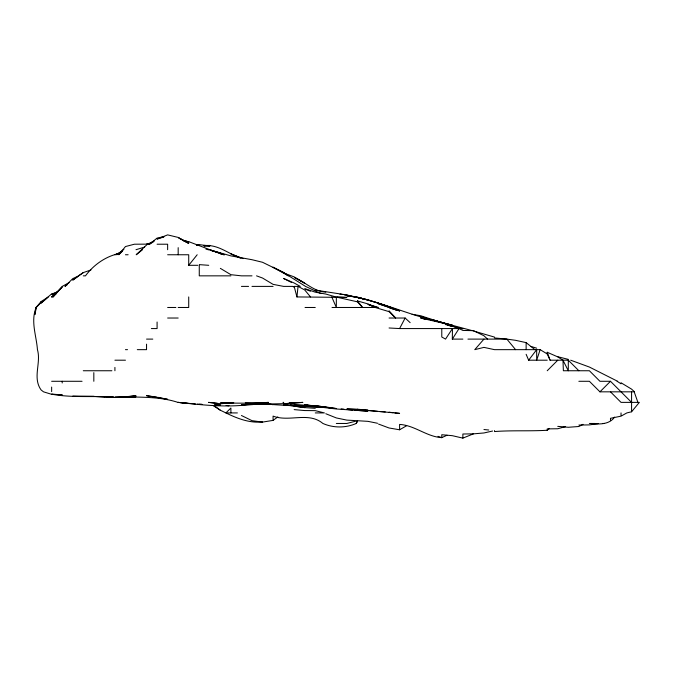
<?xml version="1.0" encoding="UTF-8"?>
<svg xmlns="http://www.w3.org/2000/svg" width="673" height="673" viewBox="0 0 673 673"><rect width="100%" height="100%" fill="white"/><g stroke="black" fill="none" stroke-linecap="round" stroke-linejoin="round"><path stroke-width="1.01" d="M462.873 339.108L452.323 339.108L452.466 328.567L445.543 339.108L441.782 337.005L441.782 328.567M296.936 296.936L298.046 286.395L294.16 286.395L296.936 296.936L346.881 297.416L337.089 296.936M35.038 314.19L35.955 307.477L40.372 303.136L36.149 307.477C30.47 321.349 36.426 335.583 37.444 349.657C41.356 363.008 32.27 377.654 41.103 389.953L43.518 391.829L51.644 394.319L62.194 394.773L51.644 394.193C72.221 397.995 93.185 395.674 113.956 397.171L104.365 396.767L114.915 397.507L135.996 396.776L114.915 397.163L125.456 397.011L135.996 395.707L127.374 396.582M35.105 314.19L36.149 307.477L41.103 301.563L48.33 296.936L41.103 303.128L51.644 293.84L56.439 292.705M578.856 370.747L568.306 360.198L550.068 360.198L547.225 353.956L540.15 349.657L536.675 360.198L536.675 349.657L528.65 360.198L526.135 354.301M241.439 415.502L251.988 420.667L262.529 422.097L273.078 420.389L273.078 416.116C289.297 422.341 308.579 411.43 322.897 423.468C333.421 428.129 345.72 428.078 356.253 423.468L357.43 420.718L367.971 421.348L377.553 423.275M389.061 327.987L399.602 328.567L405.138 318.026L410.151 322.653M356.253 423.468L357.43 421.449M452.323 339.108L459.02 328.567L462.873 330.435L473.413 330.653L483.954 335.76L487.546 339.108M197.803 265.305L188.718 265.305L197.181 254.756M148.615 244.131L134.398 244.215L125.456 246.554L118.784 254.756L122.486 251.13M610.487 420.583L610.487 418.312L621.028 416.158L626.849 412.919L631.577 411.783L639.35 402.378L621.028 402.378L610.487 391.829M59.384 290.088L62.194 287.043L51.644 296.936L53.074 296.936L62.236 286.395L69.235 282.584M483.954 339.108L474.759 349.657L483.954 347.377L494.504 349.657L540.15 349.657M53.074 296.936L57.987 291.602M614.592 417.109C609.317 424.73 599.046 424.419 590.86 423.468M547.225 370.747L557.766 360.198M578.856 381.288L589.397 381.288L599.946 391.829L610.487 381.288L631.577 402.378M494.504 430.594L494.504 431.553C512.077 430.215 529.634 431.326 547.225 430.266L549.471 428.407M142.567 249.683L136.19 254.756L147.437 244.215L154.453 240.858M90.948 269.957L83.284 272.599L72.734 280.119L78.691 275.846L72.734 278.639L64.978 286.395L67.3 284.679M123.866 249.414L116.715 254.756L118.465 253.864M273.078 420.389L277.814 416.94M51.644 296.936L56.515 293.47M78.396 275.846L83.284 272.624M492.586 431.031L483.954 432.966L473.413 433.858L462.873 438.123L452.323 435.683L441.782 434.724L441.782 437.652C426.623 436.718 414.778 425.319 399.602 424.419L399.602 429.778L389.061 427.986L378.512 424.057M153.705 241.649L149.482 244.215L157.087 238.099L163.8 236.669M399.602 429.778L406.635 425.723M583.045 424.335L578.856 426.505L568.306 427.279L557.766 426.362M57.802 291.544L51.644 294.488L53.562 293.916M446.998 435.221L441.782 437.652L437.946 436.331M120.66 252.316L114.915 254.756L118.742 253.864M163.8 237.014L157.087 239.05L167.636 234.877L178.177 237.426L188.718 243.433L179.052 238.175M135.996 249.708L144.628 247.092M565.438 426.648L557.766 428.751L547.225 428.886L547.225 430.266M118.742 253.612C105.484 256.472 93.505 264.994 85.463 275.846L83.284 275.846M598.247 423.611L589.397 424.899L578.856 425.058M146.647 244.215L149.49 243.819M196.39 244.93L199.267 244.619L209.808 246.015L204.062 245.687M204.062 245.83C217.379 243.769 228.433 253.898 240.522 258.003L230.898 253.906L243.197 258.6M204.062 245.939L209.808 245.46L204.062 245.435M354.553 410.219L367.971 411.161L336.34 408.991L315.25 406.526L325.791 407.451C304.684 406.055 283.594 405.668 262.529 403.741L265.406 403.43M283.619 403.741L302.724 402.378L283.619 403.741L283.619 402.378L282.971 402.378M220.357 403.59L222.267 403.464M224.185 403.337L233.775 402.799M93.825 396.38L72.734 396.288L93.825 396.38L104.365 397.188M473.413 433.858L462.873 434.009L462.873 438.123M146.546 244.215L148.733 244.215M157.087 244.215L167.636 244.215L167.636 249.7M125.456 254.756L128.122 254.756M167.636 254.756L188.718 254.756L188.718 265.305M230.898 275.846L199.267 275.846L199.267 265.305M251.988 275.846L241.439 275.846L230.898 274.693L220.357 268.359M241.439 286.395L248.573 286.395M251.988 286.395L273.078 286.395M167.636 307.477L175.889 307.477M178.177 307.477L188.718 307.477L188.718 296.936M305.046 307.477L315.25 307.477M332.016 307.477L375.189 307.477L389.061 311.649L395.665 318.026L389.061 310.791M167.636 318.026L178.177 318.026M389.061 318.026L405.138 318.026M151.375 328.567L157.087 328.567L157.087 322.014M399.602 328.567L459.02 328.567M146.546 339.108L152.788 339.108M467.937 339.108L506.87 339.108L515.585 340.319L526.135 342.624L534.9 349.657M125.456 349.657L127.525 349.657M137.3 349.657L146.546 349.657L146.546 344.155M114.915 360.198L125.456 360.198M528.65 360.198L547.225 360.198M83.284 370.747L111.886 370.747M51.644 381.288L82.047 381.288M610.487 381.288L599.946 381.288L589.397 370.747L563.377 370.747L562.973 360.198L557.766 356.883L547.225 352.273L547.225 353.956M599.946 391.829L634.185 391.829L637.903 402.378M237.392 412.919L225.909 412.919L220.357 410.236L213.324 405.701M315.25 412.919L324.394 412.919L315.25 410.639L304.709 410.555L294.16 409.605M336.34 423.468L346.881 423.468L357.43 420.718L346.881 420.12L336.34 417.941L325.791 413.727M589.397 423.468L594.898 423.468M602.663 423.468L604.48 423.468M125.456 396.809C143.038 397.297 160.982 396.826 177.916 402.378L195.431 403.977M214.603 404.902L220.357 405.045M214.603 404.944L220.357 405.138M289.373 402.959L294.16 403.127C276.62 404.456 258.962 403.236 241.439 405.407C220.374 407.039 199.174 404.65 178.177 402.378L188.718 403.464M259.652 403.733L273.078 404.574L262.529 403.741M325.791 407.342L304.709 406.408L290.332 404.852M199.267 404.271L202.144 404.406L197.349 404.12M226.103 405.483L228.98 405.659L227.062 405.508M294.16 404.372L322.922 406.635M245.275 402.816L262.529 403.077L268.392 402.378L251.988 403.253L220.357 403.009L230.898 402.891L220.357 403.783L208.554 402.378L217.48 403.304M315.25 408.318L304.709 407.602L285.537 404.86M199.267 264.64L208.723 265.305M379.471 411.523L385.225 411.926M315.25 290.097L346.881 294.967L367.971 299.83M494.504 337.947L506.87 339.108L515.585 349.657M394.916 412.919L399.602 413.365L367.971 410.454L377.553 411.363M340.176 294.278L342.094 294.463L340.176 294.286M347.84 409.563L352.635 410.034M327.709 407.535L330.586 407.83M341.135 408.89L344.004 409.176M483.954 429.525L488.749 430.013M196.39 245.039L199.267 245.342M157.087 397.146L146.546 395.674L167.636 399.333L158.046 397.348M304.709 404.683L336.34 408.553L325.791 406.946M389.061 412.196L392.965 412.675M294.16 406.164L304.709 407.602L300.873 406.786M354.595 296.936L346.881 295.809L357.43 297.121L378.512 303.119M412.061 314.308L420.692 315.73L457.859 328.029M346.881 295.497C379.496 300.579 409.47 315.603 441.782 322.359L431.233 319.381L438.905 321.921M183.931 240.774L188.718 241.649L219.398 253.334M462.873 328.853L445.619 324.596M183.931 240.9L188.718 241.868L182.972 240.404M355.235 296.936L364.135 299.031L357.43 297.39M357.43 297.516L367.971 299.973M325.791 292.132C313.795 291.493 305.584 282.265 295.043 277.873M420.692 316.815L472.438 330.704M557.766 356.724L568.306 359.374M494.504 337.097L473.413 330.973M447.528 325.168L452.323 326.413M220.357 253.679L224.496 254.756L220.357 253.578L223.697 254.756M441.782 322.872L420.692 318.026L425.487 319.313M357.43 301.815L357.43 300.898L362.528 307.477L357.43 301.815L336.34 297.079L336.34 307.477L331.764 296.936M205.972 249.111L208.849 249.91M210.767 250.449L220.357 253.199L209.808 249.851L230.898 255.891L251.988 259.711L262.529 262.277L283.619 272.607L305.517 286.395L321.004 293.596M335.835 296.936L325.791 294.051L315.25 292.183L304.709 288.566M357.43 300.898L367.971 303.944L375.189 307.477L368.871 304.734M378.512 307.46L367.971 304.339L376.35 307.166M368.93 300.124L389.061 306.846L395.859 309.95L389.061 306.905L399.602 310.648L379.471 303.481M530.93 346.427L536.675 348.185M420.692 316.47L425.319 318.026M185.849 241.775L188.718 242.751L179.052 238.124M570.687 360.198L589.397 367.054L617.621 381.288M256.531 275.846L262.529 278.033L273.078 284.359L283.619 286.395L292.679 286.395L294.16 287.169M283.619 273.002L294.16 276.889L304.709 283.249L295.043 277.899M393.848 309.336L389.061 307.477L391.938 308.68M305.668 289.348L310.455 291.224M273.078 267.215L283.619 272.472L288.372 275.846L273.078 267.265M291.527 282.467L283.619 278.479L294.16 283.013L300.284 286.395M298.046 286.395L304.709 289.945L310.522 296.936M621.028 382.769L631.577 389.137L634.496 391.829M617.124 381.288L621.028 383.803M213.863 405.398L220.357 410.236M562.973 360.198L568.306 370.747L568.306 360.198M547.225 352.273L550.068 360.198M631.577 391.829L631.577 411.783M621.028 412.919L621.028 415.434M526.135 342.624L526.135 349.657M262.529 422.097L262.529 421.937C249.633 423.3 237.283 418.505 225.909 412.919L230.898 408.006L230.898 412.919M178.177 247.656L178.177 254.756M114.915 367.408L114.915 370.747M93.825 372.632L93.825 381.288M62.194 381.288L62.194 382.962M51.644 387.068L51.644 391.61M41.103 301.563L41.103 302.413M262.529 403.489L251.988 404.65L241.439 404.894L262.529 403.489M357.43 409.201L346.881 408.974L367.971 410.185L357.43 409.201M294.16 405.373L283.619 405.087L294.16 405.39M315.25 405.962L304.709 405.062L325.791 406.887L315.25 405.962M346.881 294.925L344.004 294.648L346.881 294.967M452.323 325.219L441.782 322.476L452.323 325.244M399.602 310.934L378.512 303.801L399.602 310.934"/></g></svg>
